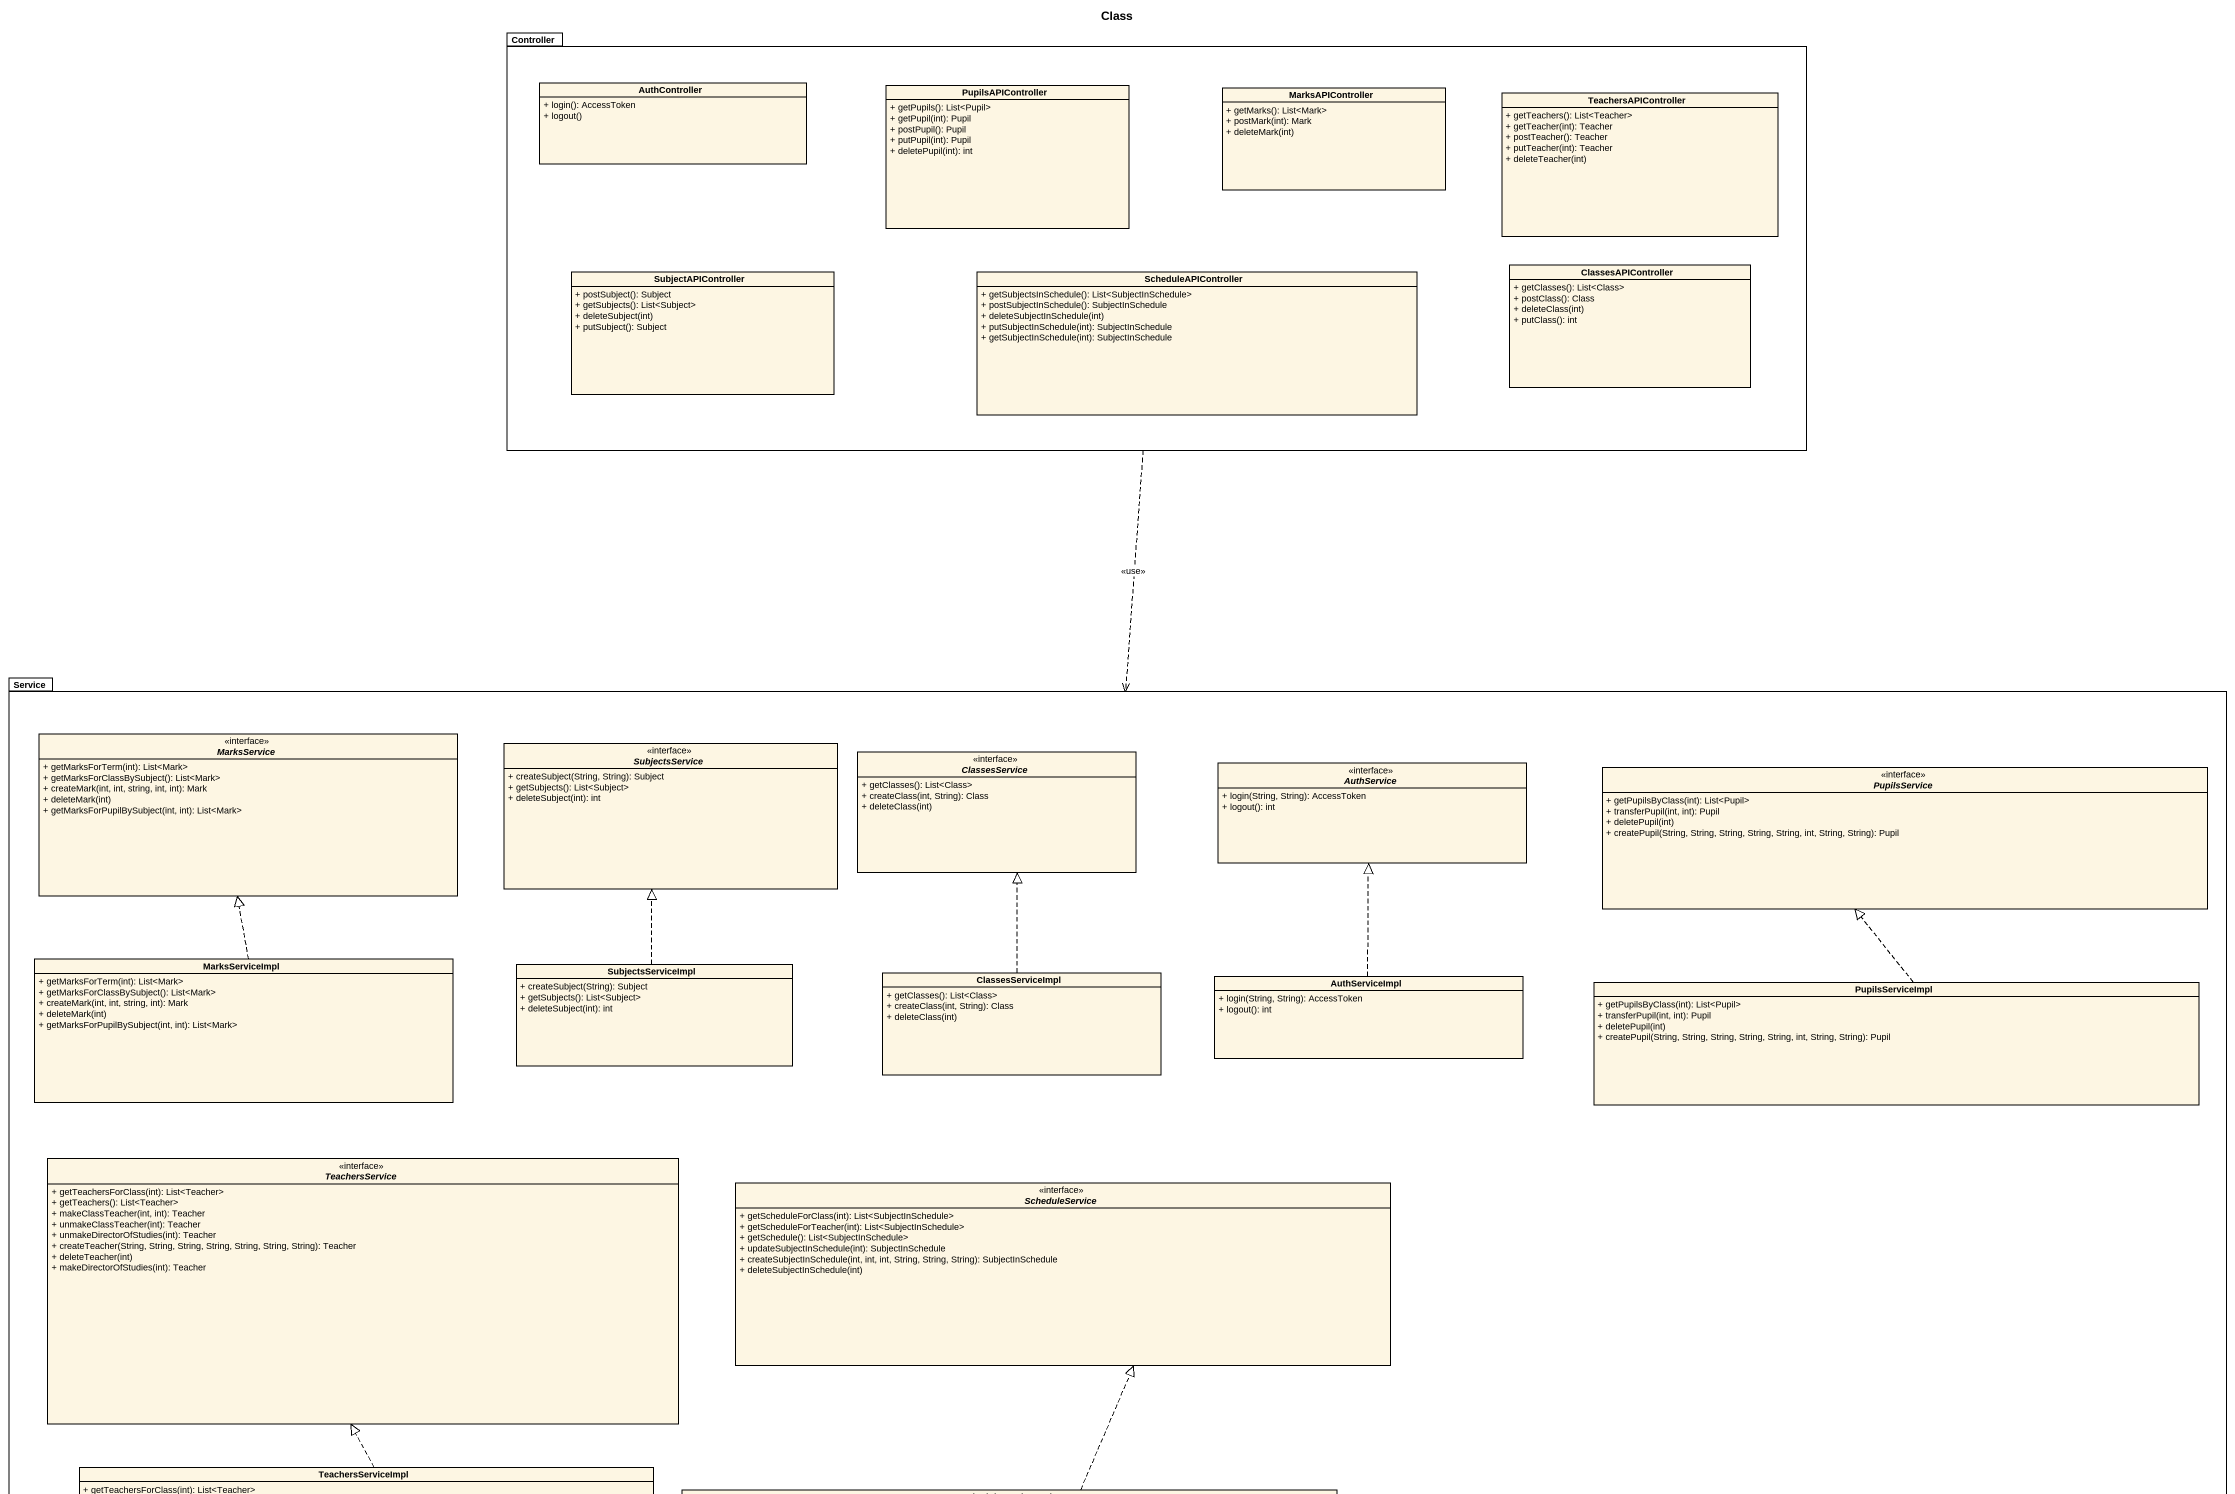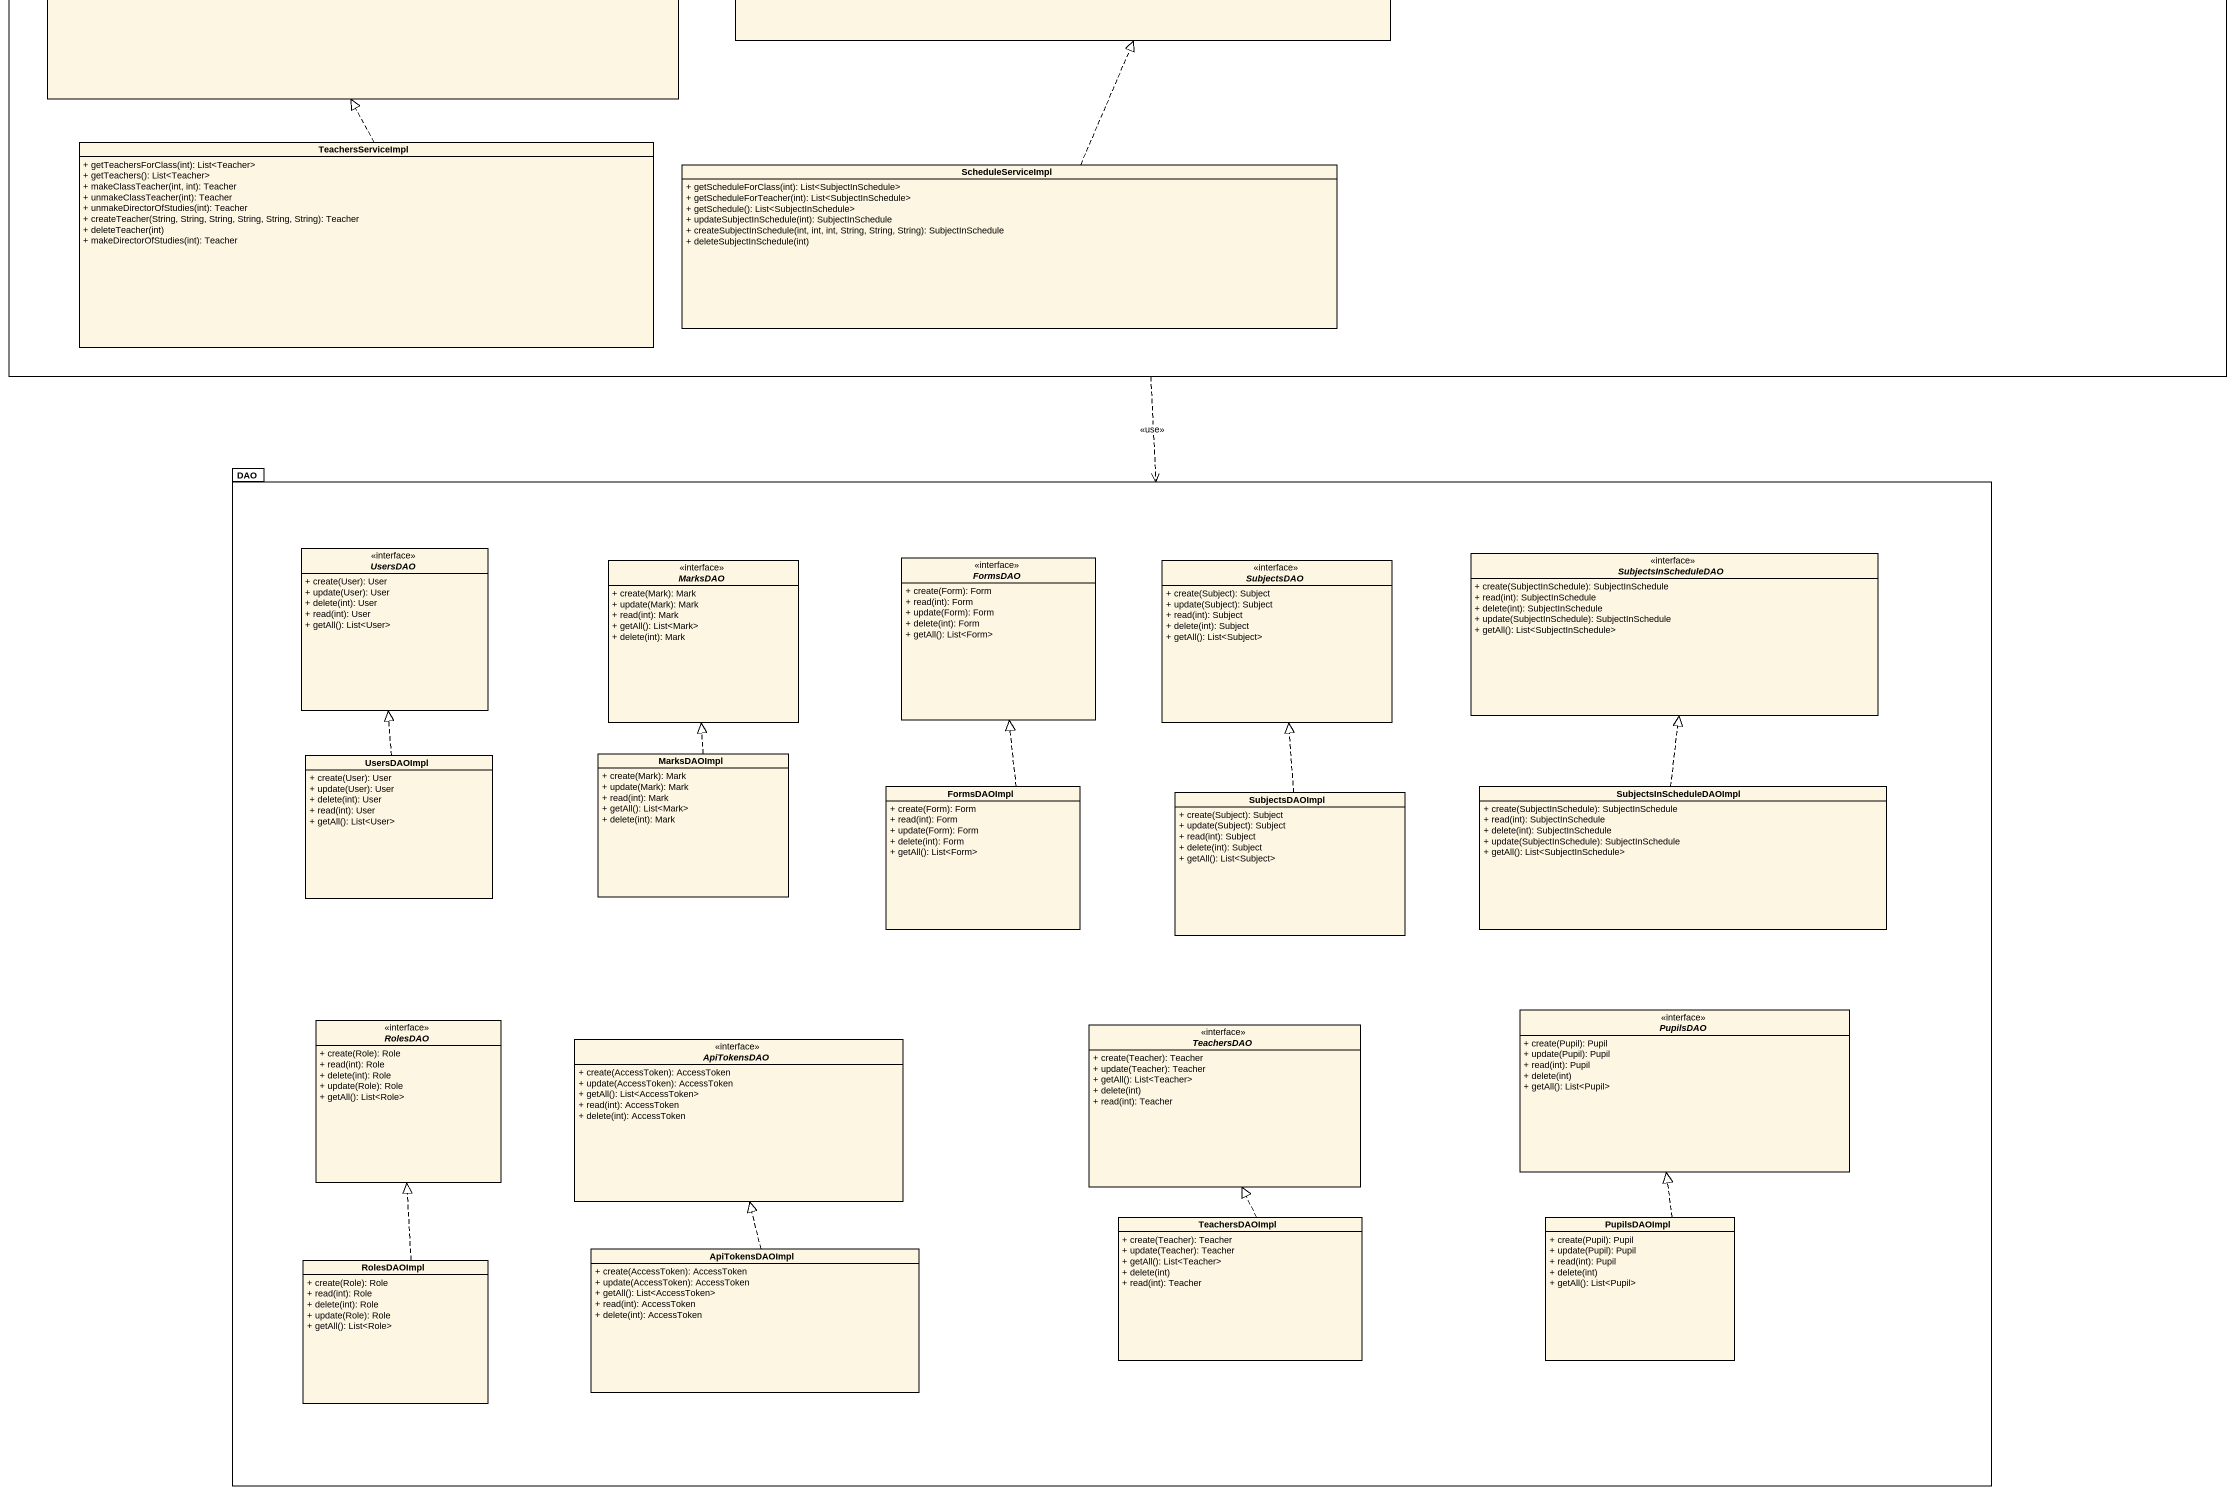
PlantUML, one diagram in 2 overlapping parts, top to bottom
@startuml
title Class
hide circle
hide empty members
skinparam classAttributeIconSize 0
package Controller {
  class AuthController {
    + login(): AccessToken
    + logout()
  }
  class PupilsAPIController {
    + getPupils(): List<Pupil>
    + getPupil(int): Pupil
    + postPupil(): Pupil
    + putPupil(int): Pupil
    + deletePupil(int): int
  }
  class MarksAPIController {
    + getMarks(): List<Mark>
    + postMark(int): Mark
    + deleteMark(int)
  }
  class TeachersAPIController {
    + getTeachers(): List<Teacher>
    + getTeacher(int): Teacher
    + postTeacher(): Teacher
    + putTeacher(int): Teacher
    + deleteTeacher(int)
  }
  class ClassesAPIController {
    + getClasses(): List<Class>
    + postClass(): Class
    + deleteClass(int)
    + putClass(): int
  }
  class SubjectAPIController {
    + postSubject(): Subject
    + getSubjects(): List<Subject>
    + deleteSubject(int)
    + putSubject(): Subject
  }
  class ScheduleAPIController {
    + getSubjectsInSchedule(): List<SubjectInSchedule>
    + postSubjectInSchedule(): SubjectInSchedule
    + deleteSubjectInSchedule(int)
    + putSubjectInSchedule(int): SubjectInSchedule
    + getSubjectInSchedule(int): SubjectInSchedule
  }
}
package Service {
  interface MarksService {
    + getMarksForTerm(int): List<Mark>
    + getMarksForClassBySubject(): List<Mark>
    + createMark(int, int, string, int, int): Mark
    + deleteMark(int)
    + getMarksForPupilBySubject(int, int): List<Mark>
  }
  interface SubjectsService {
    + createSubject(String, String): Subject
    + getSubjects(): List<Subject>
    + deleteSubject(int): int
  }
  interface ClassesService {
    + getClasses(): List<Class>
    + createClass(int, String): Class
    + deleteClass(int)
  }
  interface AuthService {
    + login(String, String): AccessToken
    + logout(): int
  }
  interface PupilsService {
    + getPupilsByClass(int): List<Pupil>
    + transferPupil(int, int): Pupil
    + deletePupil(int)
    + createPupil(String, String, String, String, String, int, String, String): Pupil
  }
  class MarksServiceImpl {
    + getMarksForTerm(int): List<Mark>
    + getMarksForClassBySubject(): List<Mark>
    + createMark(int, int, string, int): Mark
    + deleteMark(int)
    + getMarksForPupilBySubject(int, int): List<Mark>
  }
  class SubjectsServiceImpl {
    + createSubject(String): Subject
    + getSubjects(): List<Subject>
    + deleteSubject(int): int
  }
  class ClassesServiceImpl {
    + getClasses(): List<Class>
    + createClass(int, String): Class
    + deleteClass(int)
  }
  class AuthServiceImpl {
    + login(String, String): AccessToken
    + logout(): int
  }
  class PupilsServiceImpl {
    + getPupilsByClass(int): List<Pupil>
    + transferPupil(int, int): Pupil
    + deletePupil(int)
    + createPupil(String, String, String, String, String, int, String, String): Pupil
  }
  interface TeachersService {
    + getTeachersForClass(int): List<Teacher>
    + getTeachers(): List<Teacher>
    + makeClassTeacher(int, int): Teacher
    + unmakeClassTeacher(int): Teacher
    + unmakeDirectorOfStudies(int): Teacher
    + createTeacher(String, String, String, String, String, String, String): Teacher
    + deleteTeacher(int)
    + makeDirectorOfStudies(int): Teacher
  }
  interface ScheduleService {
    + getScheduleForClass(int): List<SubjectInSchedule>
    + getScheduleForTeacher(int): List<SubjectInSchedule>
    + getSchedule(): List<SubjectInSchedule>
    + updateSubjectInSchedule(int): SubjectInSchedule
    + createSubjectInSchedule(int, int, int, String, String, String): SubjectInSchedule
    + deleteSubjectInSchedule(int)
  }
  class TeachersServiceImpl {
    + getTeachersForClass(int): List<Teacher>
    + getTeachers(): List<Teacher>
    + makeClassTeacher(int, int): Teacher
    + unmakeClassTeacher(int): Teacher
    + unmakeDirectorOfStudies(int): Teacher
    + createTeacher(String, String, String, String, String, String): Teacher
    + deleteTeacher(int)
    + makeDirectorOfStudies(int): Teacher
  }
  class ScheduleServiceImpl {
    + getScheduleForClass(int): List<SubjectInSchedule>
    + getScheduleForTeacher(int): List<SubjectInSchedule>
    + getSchedule(): List<SubjectInSchedule>
    + updateSubjectInSchedule(int): SubjectInSchedule
    + createSubjectInSchedule(int, int, int, String, String, String): SubjectInSchedule
    + deleteSubjectInSchedule(int)
  }
}
package DAO {
  interface UsersDAO {
    + create(User): User
    + update(User): User
    + delete(int): User
    + read(int): User
    + getAll(): List<User>
  }
  interface MarksDAO {
    + create(Mark): Mark
    + update(Mark): Mark
    + read(int): Mark
    + getAll(): List<Mark>
    + delete(int): Mark
  }
  interface FormsDAO {
    + create(Form): Form
    + read(int): Form
    + update(Form): Form
    + delete(int): Form
    + getAll(): List<Form>
  }
  interface SubjectsDAO {
    + create(Subject): Subject
    + update(Subject): Subject
    + read(int): Subject
    + delete(int): Subject
    + getAll(): List<Subject>
  }
  interface SubjectsInScheduleDAO {
    + create(SubjectInSchedule): SubjectInSchedule
    + read(int): SubjectInSchedule
    + delete(int): SubjectInSchedule
    + update(SubjectInSchedule): SubjectInSchedule
    + getAll(): List<SubjectInSchedule>
  }
  class UsersDAOImpl {
    + create(User): User
    + update(User): User
    + delete(int): User
    + read(int): User
    + getAll(): List<User>
  }
  class MarksDAOImpl {
    + create(Mark): Mark
    + update(Mark): Mark
    + read(int): Mark
    + getAll(): List<Mark>
    + delete(int): Mark
  }
  class FormsDAOImpl {
    + create(Form): Form
    + read(int): Form
    + update(Form): Form
    + delete(int): Form
    + getAll(): List<Form>
  }
  class SubjectsDAOImpl {
    + create(Subject): Subject
    + update(Subject): Subject
    + read(int): Subject
    + delete(int): Subject
    + getAll(): List<Subject>
  }
  class SubjectsInScheduleDAOImpl {
    + create(SubjectInSchedule): SubjectInSchedule
    + read(int): SubjectInSchedule
    + delete(int): SubjectInSchedule
    + update(SubjectInSchedule): SubjectInSchedule
    + getAll(): List<SubjectInSchedule>
  }
  interface RolesDAO {
    + create(Role): Role
    + read(int): Role
    + delete(int): Role
    + update(Role): Role
    + getAll(): List<Role>
  }
  interface TeachersDAO {
    + create(Teacher): Teacher
    + update(Teacher): Teacher
    + getAll(): List<Teacher>
    + delete(int)
    + read(int): Teacher
  }
  interface PupilsDAO {
    + create(Pupil): Pupil
    + update(Pupil): Pupil
    + read(int): Pupil
    + delete(int)
    + getAll(): List<Pupil>
  }
  interface ApiTokensDAO {
    + create(AccessToken): AccessToken
    + update(AccessToken): AccessToken
    + getAll(): List<AccessToken>
    + read(int): AccessToken
    + delete(int): AccessToken
  }
  class TeachersDAOImpl {
    + create(Teacher): Teacher
    + update(Teacher): Teacher
    + getAll(): List<Teacher>
    + delete(int)
    + read(int): Teacher
  }
  class PupilsDAOImpl {
    + create(Pupil): Pupil
    + update(Pupil): Pupil
    + read(int): Pupil
    + delete(int)
    + getAll(): List<Pupil>
  }
  class RolesDAOImpl {
    + create(Role): Role
    + read(int): Role
    + delete(int): Role
    + update(Role): Role
    + getAll(): List<Role>
  }
  class ApiTokensDAOImpl {
    + create(AccessToken): AccessToken
    + update(AccessToken): AccessToken
    + getAll(): List<AccessToken>
    + read(int): AccessToken
    + delete(int): AccessToken
  }
}
Controller ..> Service : <<use>>
Service ..> DAO : <<use>>
MarksServiceImpl .up.|> MarksService
SubjectsServiceImpl .up.|> SubjectsService
ClassesServiceImpl .up.|> ClassesService
AuthServiceImpl .up.|> AuthService
PupilsServiceImpl .up.|> PupilsService
TeachersServiceImpl .up.|> TeachersService
ScheduleServiceImpl .up.|> ScheduleService
UsersDAOImpl .up.|> UsersDAO
MarksDAOImpl .up.|> MarksDAO
FormsDAOImpl .up.|> FormsDAO
SubjectsDAOImpl .up.|> SubjectsDAO
SubjectsInScheduleDAOImpl .up.|> SubjectsInScheduleDAO
TeachersDAOImpl .up.|> TeachersDAO
PupilsDAOImpl .up.|> PupilsDAO
RolesDAOImpl .up.|> RolesDAO
ApiTokensDAOImpl .up.|> ApiTokensDAO
@enduml
